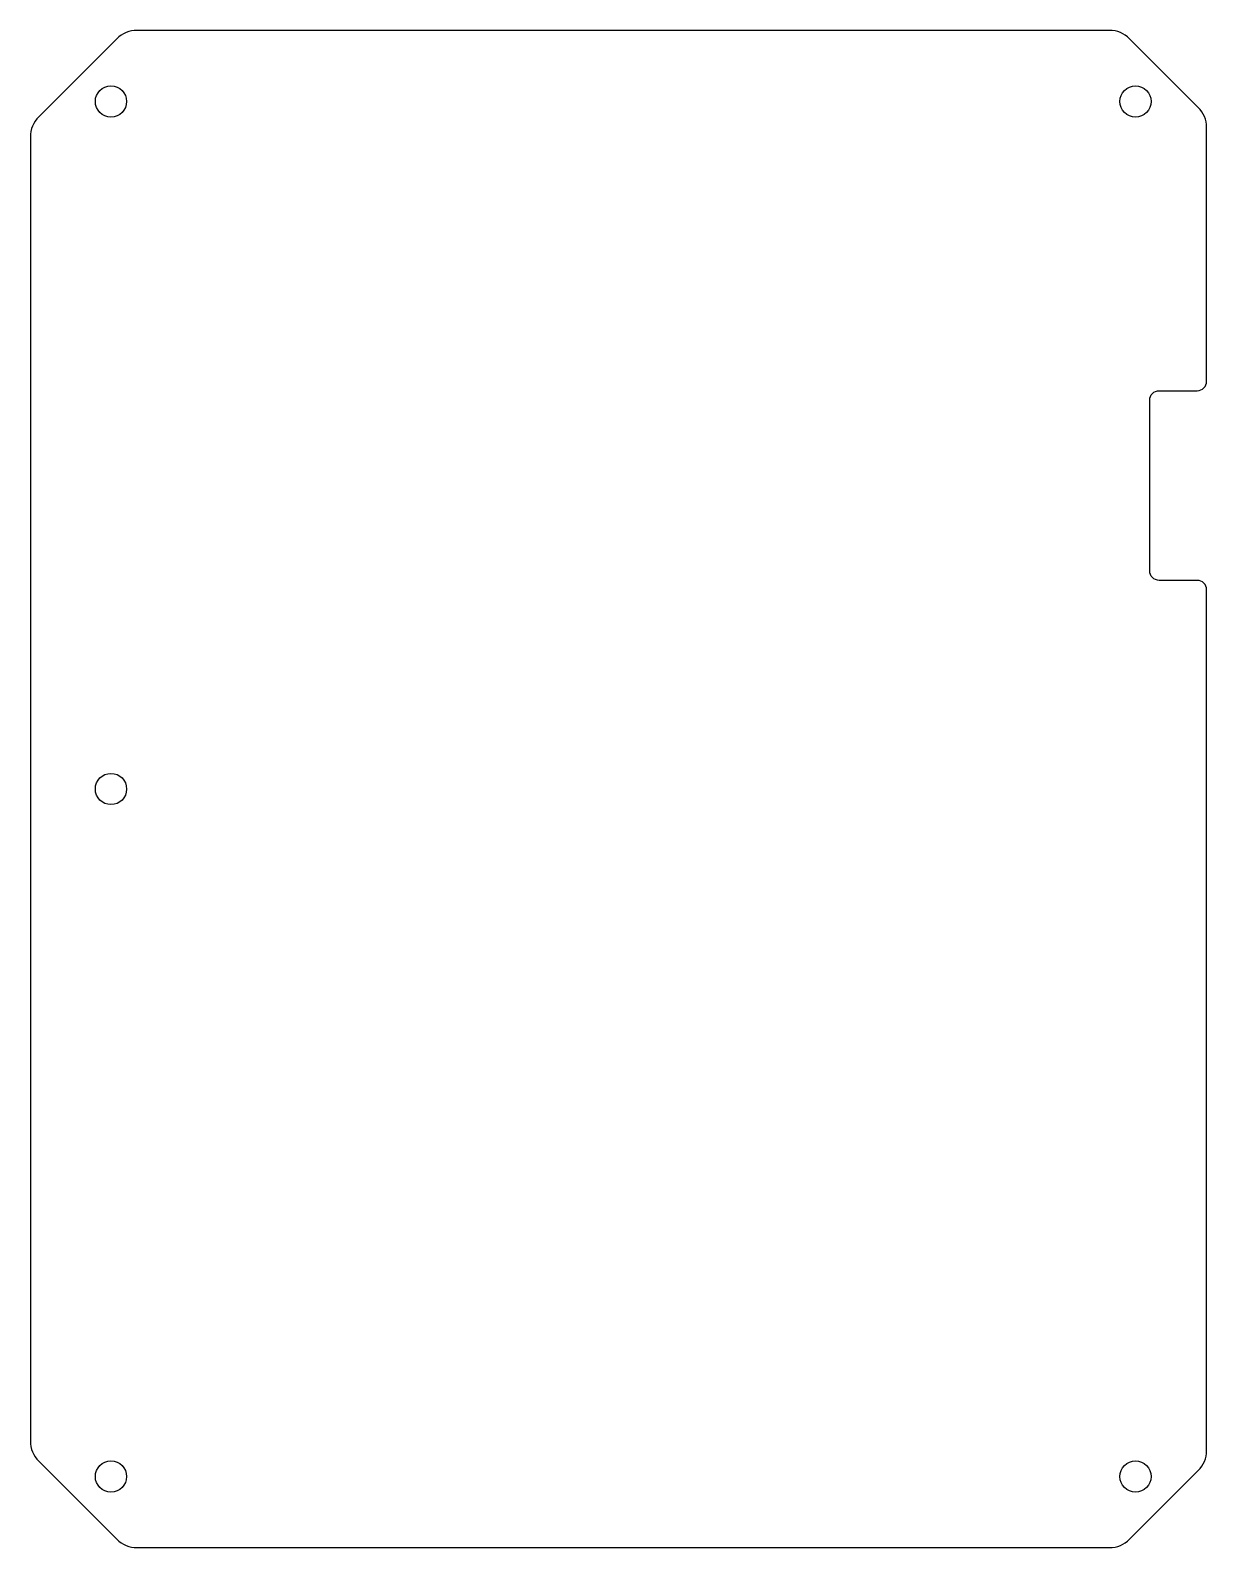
# Model space of a CAD drawing. Header units: millimetres. Extents: x -62 to 62, y -80 to 80.
import ezdxf

# ---------------------------------------------------------------- set-up
doc = ezdxf.new("R2010")
doc.units = ezdxf.units.MM

msp = doc.modelspace()

# ---------------------------------------------------------------- linework, layer by layer
msp.add_lwpolyline([(60.62, 71.88), (53.38, 79.12, 0.198912), (51.26, 80), (-51.26, 80, 0.198912), (-53.38, 79.12), (-61.62, 70.88, 0.198912), (-62.5, 68.76), (-62.5, -68.76, 0.198912), (-61.62, -70.88), (-53.38, -79.12, 0.198912), (-51.26, -80), (51.26, -80, 0.198912), (53.38, -79.12), (60.62, -71.88, 0.198912), (61.5, -69.76), (61.5, 21, 0.414214), (60.5, 22), (56.5, 22, -0.414214), (55.5, 23), (55.5, 41, -0.414214), (56.5, 42), (60.5, 42, 0.414214), (61.5, 43), (61.5, 69.76, 0.198912)], format="xyb", close=True)
for centre in [(-54, 72.5), (54, 72.5), (-54, 0), (-54, -72.5), (54, -72.5)]:
    msp.add_circle(centre, 1.65)

doc.saveas('drawing.dxf')
